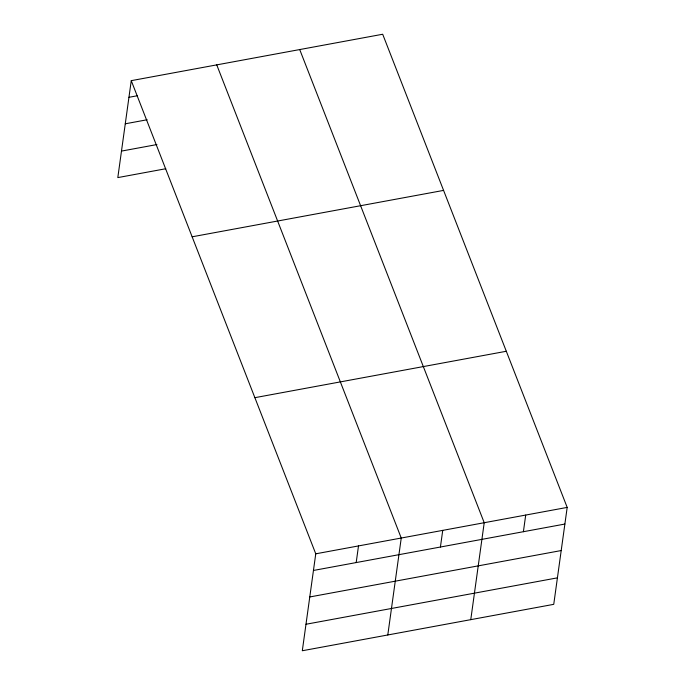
<?xml version="1.0" encoding="UTF-8"?>
<svg xmlns="http://www.w3.org/2000/svg" width="685" height="685" viewBox="0 0 685 685"><rect width="100%" height="100%" fill="white"/><g stroke="black" fill="none" stroke-linecap="round" stroke-linejoin="round"><path stroke-width="1.03" d="M131.255 80.659L315.759 553.814L302.308 650.75L553.745 604.341L567.189 507.405L382.692 34.25L131.255 80.659L117.811 177.595L165.761 168.741M356.191 562.573L358.503 545.928M387.796 634.969L401.247 538.042L216.743 64.878M440.421 547.024L442.733 530.378M470.766 619.66L484.218 522.723L299.722 49.568M523.4 531.714L525.703 515.069M128.951 97.304L137.291 95.763M125.269 123.797L147.164 119.755M121.485 151.094L156.933 144.552M192.142 236.804L443.58 190.396M254.871 397.677L506.309 351.268M315.759 553.814L567.189 507.405M313.447 570.459L564.885 524.051M309.774 596.96L561.203 550.552M305.981 624.258L557.419 577.849"/></g></svg>
